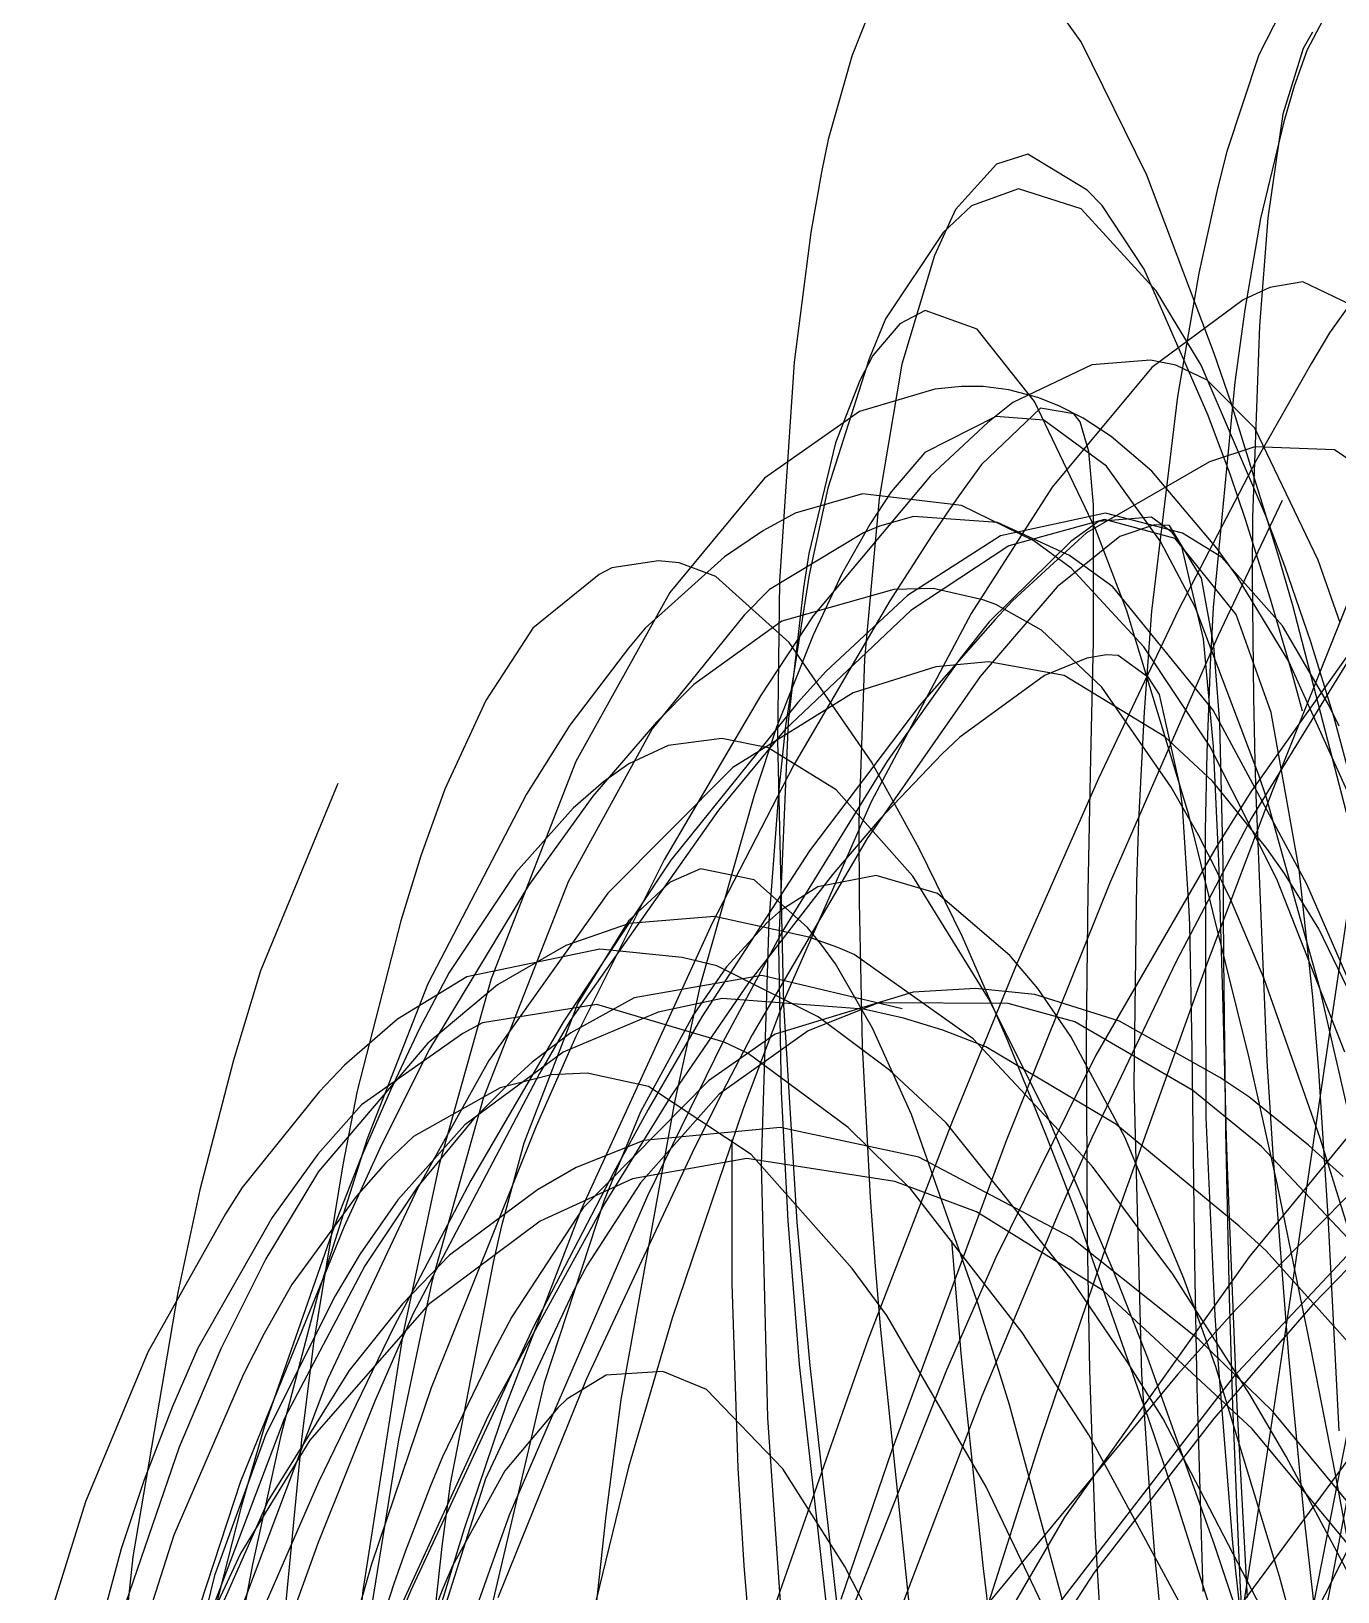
# Model space of a CAD drawing. Header units: metres. Extents: x -233 to 379, y -58 to 1087.
# Drawn here: x -227.47 to -196.8, y 343.96 to 380.61 of the extents above; entities that cross this region are included whole.
import ezdxf

# ---------------------------------------------------------------- set-up
doc = ezdxf.new("R2010")
doc.units = ezdxf.units.M

msp = doc.modelspace()

# ---------------------------------------------------------------- linework, layer by layer
for p, q in [((-202.823, 380.365, -1337.157), (-203.855, 381.815, -1332.854)), ((-197.701, 381.911, -1325.677), (-198.65, 380.057, -1321.576)), ((-196.826, 381.482, -1323.823), (-197.516, 380.171, -1320.181)), ((-207.781, 381.093, -1316.187), (-208.202, 380.028, -1314.271)), ((-197.392, 380.59, -1325.648), (-197.608, 380.205, -1323.486)), ((-201.278, 377.23, -1343.605), (-202.823, 380.365, -1337.157)), ((-197.608, 380.205, -1323.486), (-198.087, 378.66, -1318.439)), ((-197.516, 380.171, -1320.181), (-197.817, 379.317, -1318.578)), ((-208.202, 380.028, -1314.271), (-208.763, 378.068, -1311.599)), ((-198.65, 380.057, -1321.576), (-199.4, 377.789, -1318.343)), ((-197.817, 379.317, -1318.578), (-198.063, 378.482, -1317.256)), ((-198.087, 378.66, -1318.439), (-198.439, 376.229, -1314.146)), ((-198.063, 378.482, -1317.256), (-198.608, 376.214, -1314.26)), ((-208.763, 378.068, -1311.599), (-208.919, 377.302, -1310.8)), ((-204.075, 377.724, -1317.183), (-204.808, 377.487, -1313.622)), ((-202.678, 376.874, -1323.992), (-204.075, 377.724, -1317.183)), ((-199.4, 377.789, -1318.343), (-199.618, 376.92, -1317.392)), ((-208.919, 377.302, -1310.8), (-209.165, 375.881, -1309.473)), ((-204.808, 377.487, -1313.622), (-205.773, 376.426, -1308.874)), ((-199.694, 373.038, -1350.223), (-201.278, 377.23, -1343.605)), ((-204.288, 376.91, -1307.995), (-205.392, 376.508, -1304.07)), ((-202.816, 376.438, -1313.543), (-204.288, 376.91, -1307.995)), ((-202.329, 376.52, -1325.701), (-202.678, 376.874, -1323.992)), ((-199.618, 376.92, -1317.392), (-200.055, 374.93, -1315.457)), ((-205.773, 376.426, -1308.874), (-206.262, 375.346, -1306.385)), ((-205.392, 376.508, -1304.07), (-206.063, 375.886, -1301.768)), ((-201.061, 374.513, -1320.69), (-202.816, 376.438, -1313.543)), ((-201.34, 375.02, -1330.595), (-202.329, 376.52, -1325.701)), ((-198.608, 376.214, -1314.26), (-198.98, 374.071, -1312.099)), ((-198.439, 376.229, -1314.146), (-198.634, 373.692, -1311.143)), ((-195.124, 376.153, -1324.924), (-196.991, 373.524, -1319.264)), ((-209.165, 375.881, -1309.473), (-209.555, 372.841, -1307.12)), ((-206.063, 375.886, -1301.768), (-207.416, 373.858, -1297.222)), ((-206.262, 375.346, -1306.385), (-207.027, 372.79, -1302.279)), ((-199.837, 371.584, -1338.193), (-201.34, 375.02, -1330.595)), ((-200.055, 374.93, -1315.457), (-200.556, 372.034, -1313.138)), ((-197.618, 374.722, -1314.93), (-198.387, 374.588, -1311.842)), ((-196.505, 374.194, -1320.894), (-197.618, 374.722, -1314.93)), ((-199.018, 374.3, -1309.663), (-201.16, 372.712, -1303.416)), ((-200.006, 372.764, -1325.247), (-201.061, 374.513, -1320.69)), ((-198.387, 374.588, -1311.842), (-199.018, 374.3, -1309.663)), ((-206.481, 374.051, -1309.827), (-207.078, 373.737, -1306.966)), ((-205.264, 373.616, -1315.687), (-206.481, 374.051, -1309.827)), ((-198.98, 374.071, -1312.099), (-199.209, 372.364, -1310.667)), ((-207.416, 373.858, -1297.222), (-207.799, 372.918, -1295.955)), ((-207.078, 373.737, -1306.966), (-207.71, 372.996, -1303.899)), ((-203.912, 371.914, -1322.335), (-205.264, 373.616, -1315.687)), ((-198.634, 373.692, -1311.143), (-198.797, 369.201, -1307.214)), ((-196.991, 373.524, -1319.264), (-197.415, 372.812, -1318.215)), ((-209.555, 372.841, -1307.12), (-209.903, 367.691, -1304.159)), ((-207.799, 372.918, -1295.955), (-208.77, 369.879, -1292.703)), ((-207.71, 372.996, -1303.899), (-208.018, 372.406, -1302.364)), ((-207.027, 372.79, -1302.279), (-207.562, 369.632, -1298.97)), ((-202.573, 372.778, -1317.134), (-204.422, 371.893, -1311.282)), ((-201.194, 372.883, -1322.223), (-202.573, 372.778, -1317.134)), ((-200.598, 372.77, -1324.625), (-201.194, 372.883, -1322.223)), ((-199.859, 372.417, -1327.879), (-200.598, 372.77, -1324.625)), ((-198.481, 369.23, -1332.287), (-200.006, 372.764, -1325.247)), ((-199.297, 371.884, -1351.883), (-199.694, 373.038, -1350.223)), ((-197.415, 372.812, -1318.215), (-198.703, 370.544, -1315.248)), ((-208.018, 372.406, -1302.364), (-208.585, 370.941, -1299.455)), ((-201.16, 372.712, -1303.416), (-203.503, 369.904, -1298.416)), ((-198.742, 371.285, -1333.505), (-199.859, 372.417, -1327.879)), ((-206.258, 372.203, -1309.476), (-208.025, 371.676, -1304.979)), ((-205.626, 372.27, -1311.149), (-206.258, 372.203, -1309.476)), ((-205.121, 372.267, -1312.516), (-205.626, 372.27, -1311.149)), ((-204.518, 372.189, -1314.188), (-205.121, 372.267, -1312.516)), ((-203.839, 372.005, -1316.124), (-204.518, 372.189, -1314.188)), ((-200.556, 372.034, -1313.138), (-201.17, 366.991, -1309.964)), ((-199.209, 372.364, -1310.667), (-199.724, 367.078, -1306.993)), ((-208.025, 371.676, -1304.979), (-210.257, 370.113, -1299.734)), ((-203.773, 371.758, -1315.18), (-205.156, 370.432, -1306.342)), ((-204.422, 371.893, -1311.282), (-205.013, 371.421, -1309.66)), ((-202.478, 368.897, -1329.606), (-203.912, 371.914, -1322.335)), ((-203.342, 371.813, -1317.572), (-203.839, 372.005, -1316.124)), ((-202.991, 371.626, -1324.222), (-203.773, 371.758, -1315.18)), ((-202.772, 371.522, -1319.275), (-203.342, 371.813, -1317.572)), ((-198.203, 368.336, -1356.465), (-199.297, 371.884, -1351.883)), ((-204.821, 371.558, -1311.597), (-206.49, 370.716, -1306.386)), ((-205.013, 371.421, -1309.66), (-206.353, 370.17, -1306.212)), ((-203.697, 371.473, -1315.433), (-204.821, 371.558, -1311.597)), ((-202.227, 370.396, -1320.962), (-203.697, 371.473, -1315.433)), ((-202.841, 371.433, -1326.644), (-202.991, 371.626, -1324.222)), ((-202.641, 370.742, -1331.519), (-202.841, 371.433, -1326.644)), ((-202.115, 371.095, -1321.289), (-202.772, 371.522, -1319.275)), ((-199.318, 370.185, -1340.848), (-199.837, 371.584, -1338.193)), ((-208.585, 370.941, -1299.455), (-209.213, 368.347, -1295.93)), ((-201.16, 370.279, -1324.328), (-202.115, 371.095, -1321.289)), ((-197.256, 368.185, -1342.677), (-198.742, 371.285, -1333.505)), ((-206.49, 370.716, -1306.386), (-207.277, 369.795, -1304.168)), ((-202.527, 369.487, -1337.259), (-202.641, 370.742, -1331.519)), ((-198.742, 370.85, -1320.934), (-199.809, 370.499, -1318.257)), ((-196.875, 370.781, -1326.664), (-198.742, 370.85, -1320.934)), ((-194.844, 369.393, -1334.844), (-196.875, 370.781, -1326.664)), ((-205.156, 370.432, -1306.342), (-205.694, 369.699, -1304.067)), ((-199.809, 370.499, -1318.257), (-202.698, 368.826, -1312.092)), ((-200.957, 368.625, -1326.198), (-202.227, 370.396, -1320.962)), ((-199.637, 368.469, -1329.463), (-201.16, 370.279, -1324.328)), ((-198.703, 370.544, -1315.248), (-200.533, 367.022, -1311.594)), ((-210.257, 370.113, -1299.734), (-212.478, 367.43, -1294.984)), ((-208.77, 369.879, -1292.703), (-209.203, 367.846, -1291.175)), ((-206.353, 370.17, -1306.212), (-209.113, 366.876, -1299.971)), ((-203.503, 369.904, -1298.416), (-205.401, 366.933, -1295.282)), ((-198.96, 369.142, -1342.695), (-199.318, 370.185, -1340.848)), ((-207.953, 369.746, -1307.251), (-209.537, 369.288, -1303.527)), ((-205.628, 369.475, -1313.282), (-207.953, 369.746, -1307.251)), ((-207.562, 369.632, -1298.97), (-207.905, 365.862, -1296.158)), ((-207.277, 369.795, -1304.168), (-207.774, 369.044, -1302.833)), ((-205.694, 369.699, -1304.067), (-205.991, 369.27, -1302.949)), ((-203.932, 368.638, -1318.086), (-205.628, 369.475, -1313.282)), ((-202.533, 366.279, -1346.83), (-202.527, 369.487, -1337.259)), ((-198.103, 369.591, -1312.272), (-199.601, 366.418, -1309.068)), ((-209.537, 369.288, -1303.527), (-210.281, 368.886, -1301.88)), ((-206.757, 369.212, -1308.271), (-207.554, 368.988, -1306.38)), ((-204.787, 369.069, -1313.314), (-206.757, 369.212, -1308.271)), ((-205.991, 369.27, -1302.949), (-206.342, 368.745, -1301.708)), ((-202.25, 369.291, -1320.705), (-204.712, 368.762, -1314.099)), ((-202.273, 369.14, -1317.213), (-204.521, 368.52, -1309.962)), ((-201.169, 369.196, -1323.295), (-202.41, 369.093, -1315.234)), ((-200.61, 368.698, -1324.482), (-202.273, 369.14, -1317.213)), ((-200.438, 368.818, -1326.797), (-202.25, 369.291, -1320.705)), ((-200.684, 368.839, -1327.608), (-201.169, 369.196, -1323.295)), ((-198.372, 367.271, -1345.748), (-198.96, 369.142, -1342.695)), ((-198.797, 369.201, -1307.214), (-198.802, 367.804, -1306.295)), ((-198.037, 368.048, -1334.407), (-198.481, 369.23, -1332.287)), ((-210.281, 368.886, -1301.88), (-211.191, 368.263, -1299.934)), ((-207.933, 368.827, -1305.507), (-210.134, 367.496, -1300.609)), ((-207.774, 369.044, -1302.833), (-208.436, 367.866, -1301.117)), ((-207.554, 368.988, -1306.38), (-207.933, 368.827, -1305.507)), ((-206.342, 368.745, -1301.708), (-207.31, 367.233, -1298.608)), ((-204.712, 368.762, -1314.099), (-206.897, 367.359, -1309.584)), ((-203.092, 368.297, -1318.015), (-204.787, 369.069, -1313.314)), ((-202.698, 368.826, -1312.092), (-204.429, 367.235, -1309.262)), ((-201.912, 368.74, -1315.7), (-203.385, 367.562, -1309.202)), ((-202.41, 369.093, -1315.234), (-203.061, 368.627, -1312.296)), ((-201.748, 366.994, -1333.376), (-202.478, 368.897, -1329.606)), ((-201.097, 369.021, -1320.611), (-201.912, 368.74, -1315.7)), ((-200.744, 369.002, -1323.223), (-201.097, 369.021, -1320.611)), ((-199.995, 367.763, -1332.366), (-200.744, 369.002, -1323.223)), ((-200.467, 368.539, -1329.926), (-200.684, 368.839, -1327.608)), ((-199.525, 368.26, -1330.311), (-200.438, 368.818, -1326.797)), ((-204.521, 368.52, -1309.962), (-206.819, 367.005, -1304.376)), ((-203.061, 368.627, -1312.296), (-204.982, 366.74, -1305.291)), ((-203.057, 368.002, -1320.695), (-203.932, 368.638, -1318.086)), ((-200.132, 367.067, -1329.818), (-200.957, 368.625, -1326.198)), ((-199.184, 366.913, -1333.475), (-200.61, 368.698, -1324.482)), ((-199.945, 366.343, -1339.032), (-200.467, 368.539, -1329.926)), ((-199.155, 367.805, -1331.138), (-199.637, 368.469, -1329.463)), ((-213.837, 368.005, -1330.6), (-214.135, 367.847, -1329.487)), ((-212.742, 368.175, -1334.779), (-213.837, 368.005, -1330.6)), ((-211.191, 368.263, -1299.934), (-213.057, 366.587, -1296.13)), ((-212.256, 368.127, -1336.662), (-212.742, 368.175, -1334.779)), ((-211.399, 367.8, -1340.019), (-212.256, 368.127, -1336.662)), ((-209.213, 368.347, -1295.93), (-209.335, 367.541, -1295.132)), ((-202.073, 367.558, -1321.002), (-203.092, 368.297, -1318.015)), ((-201.347, 366.148, -1326.184), (-203.057, 368.002, -1320.695)), ((-198.092, 366.644, -1336.803), (-199.525, 368.26, -1330.311)), ((-197.85, 367.124, -1357.943), (-198.203, 368.336, -1356.465)), ((-197.432, 366.267, -1337.372), (-198.037, 368.048, -1334.407)), ((-196.742, 366.716, -1346.218), (-197.256, 368.185, -1342.677)), ((-214.135, 367.847, -1329.487), (-215.689, 366.592, -1323.761)), ((-209.674, 366.255, -1346.899), (-211.399, 367.8, -1340.019)), ((-209.903, 367.691, -1304.159), (-209.952, 363.971, -1302.603)), ((-209.203, 367.846, -1291.175), (-209.76, 364.293, -1289.039)), ((-208.436, 367.866, -1301.117), (-209.113, 366.429, -1299.441)), ((-199.702, 366.178, -1338.831), (-199.995, 367.763, -1332.366)), ((-197.944, 365.806, -1335.524), (-199.155, 367.805, -1331.138)), ((-198.802, 367.804, -1306.295), (-198.778, 364.958, -1304.608)), ((-212.478, 367.43, -1294.984), (-214.683, 363.459, -1290.679)), ((-210.134, 367.496, -1300.609), (-210.733, 366.897, -1299.374)), ((-207.219, 367.501, -1328.269), (-209.845, 366.757, -1322.193)), ((-209.335, 367.541, -1295.132), (-209.695, 364.387, -1292.422)), ((-206.897, 367.359, -1309.584), (-208.816, 365.572, -1306.401)), ((-206.297, 367.518, -1330.662), (-207.219, 367.501, -1328.269)), ((-205.131, 367.257, -1333.991), (-206.297, 367.518, -1330.662)), ((-203.385, 367.562, -1309.202), (-205.194, 365.456, -1303.56)), ((-199.72, 364.666, -1328.602), (-202.073, 367.558, -1321.002)), ((-197.9, 365.644, -1348.221), (-198.372, 367.271, -1345.748)), ((-196.526, 367.282, -1311.091), (-198.339, 362.76, -1306.606)), ((-210.733, 366.897, -1299.374), (-212.891, 364.222, -1295.091)), ((-206.819, 367.005, -1304.376), (-209.78, 364.199, -1298.705)), ((-207.31, 367.233, -1298.608), (-209.562, 363.382, -1292.796)), ((-205.401, 366.933, -1295.282), (-207.747, 362.512, -1292.112)), ((-204.821, 367.149, -1334.916), (-205.131, 367.257, -1333.991)), ((-204.429, 367.235, -1309.262), (-204.842, 366.793, -1308.67)), ((-203.751, 366.542, -1338.366), (-204.821, 367.149, -1334.916)), ((-200.533, 367.022, -1311.594), (-202.414, 363.063, -1308.392)), ((-200.294, 362.205, -1341.103), (-201.748, 366.994, -1333.376)), ((-201.17, 366.991, -1309.964), (-201.342, 364.629, -1308.81)), ((-198.646, 363.136, -1336.933), (-200.132, 367.067, -1329.818)), ((-199.724, 367.078, -1306.993), (-199.792, 365.736, -1306.28)), ((-198.359, 364.608, -1340.9), (-199.184, 366.913, -1333.475)), ((-196.424, 361.625, -1363.928), (-197.85, 367.124, -1357.943)), ((-215.689, 366.592, -1323.761), (-216.799, 364.894, -1319.814)), ((-213.057, 366.587, -1296.13), (-213.447, 366.124, -1295.383)), ((-209.845, 366.757, -1322.193), (-211.913, 365.265, -1318.32)), ((-209.113, 366.876, -1299.971), (-210.351, 364.998, -1297.601)), ((-204.842, 366.793, -1308.67), (-206.614, 364.771, -1306.294)), ((-204.982, 366.74, -1305.291), (-205.657, 365.875, -1303.452)), ((-202.332, 365.208, -1343.493), (-203.751, 366.542, -1338.366)), ((-197.016, 364.797, -1342.458), (-198.092, 366.644, -1336.803)), ((-209.113, 366.429, -1299.441), (-209.969, 364.264, -1297.416)), ((-207.743, 363.447, -1354.605), (-209.674, 366.255, -1346.899)), ((-202.592, 363.541, -1353.151), (-202.533, 366.279, -1346.83)), ((-199.601, 366.418, -1309.068), (-202.141, 360.622, -1304.447)), ((-199.713, 363.813, -1346.221), (-199.945, 366.343, -1339.032)), ((-199.566, 364.37, -1344.33), (-199.702, 366.178, -1338.831)), ((-196.229, 366.35, -1312.145), (-198.826, 362.117, -1308.174)), ((-196.89, 364.514, -1340.099), (-197.432, 366.267, -1337.372)), ((-213.447, 366.124, -1295.383), (-214.824, 364.313, -1292.812)), ((-207.905, 365.862, -1296.158), (-208.039, 362.047, -1294.037)), ((-205.657, 365.875, -1303.452), (-207.371, 363.468, -1299.35)), ((-204.998, 365.802, -1327.957), (-206.229, 365.681, -1324.923)), ((-203.217, 365.482, -1332.855), (-204.998, 365.802, -1327.957)), ((-202.689, 365.889, -1322.506), (-203.678, 365.482, -1317.652)), ((-202.226, 365.961, -1325.197), (-202.689, 365.889, -1322.506)), ((-201.948, 365.949, -1327.01), (-202.226, 365.961, -1325.197)), ((-201.241, 365.431, -1333.143), (-201.948, 365.949, -1327.01)), ((-199.801, 363.819, -1331.565), (-201.347, 366.148, -1326.184)), ((-196.586, 365.923, -1294.998), (-198.839, 362.747, -1290.707)), ((-195.752, 360.936, -1344.084), (-197.944, 365.806, -1335.524)), ((-208.816, 365.572, -1306.401), (-209.47, 364.843, -1305.479)), ((-206.229, 365.681, -1324.923), (-208.169, 365.073, -1320.565)), ((-205.194, 365.456, -1303.56), (-207.846, 361.65, -1297.521)), ((-203.678, 365.482, -1317.652), (-205.671, 364.034, -1310.181)), ((-200.855, 364.041, -1340.372), (-203.217, 365.482, -1332.855)), ((-200.98, 365.031, -1336.027), (-201.241, 365.431, -1333.143)), ((-199.792, 365.736, -1306.28), (-199.869, 363.659, -1305.259)), ((-197.623, 364.64, -1349.684), (-197.9, 365.644, -1348.221)), ((-211.913, 365.265, -1318.32), (-212.791, 364.384, -1316.898)), ((-208.169, 365.073, -1320.565), (-210.997, 363.315, -1315.045)), ((-200.707, 362.858, -1350.151), (-202.332, 365.208, -1343.493)), ((-216.799, 364.894, -1319.814), (-217.76, 362.809, -1316.478)), ((-210.351, 364.998, -1297.601), (-212.608, 361.146, -1293.659)), ((-209.47, 364.843, -1305.479), (-212.452, 361.142, -1301.749)), ((-206.614, 364.771, -1306.294), (-209.195, 361.359, -1303.384)), ((-200.511, 362.937, -1344.665), (-200.98, 365.031, -1336.027)), ((-198.778, 364.958, -1304.608), (-198.744, 363.459, -1303.831)), ((-196.761, 364.29, -1343.877), (-197.016, 364.797, -1342.458)), ((-212.791, 364.384, -1316.898), (-214.287, 362.645, -1314.666)), ((-209.695, 364.387, -1292.422), (-209.927, 359.115, -1289.115)), ((-201.342, 364.629, -1308.81), (-201.472, 362.065, -1307.693)), ((-197.526, 360.575, -1336.503), (-199.72, 364.666, -1328.602)), ((-199.49, 361.102, -1351.892), (-199.566, 364.37, -1344.33)), ((-197.706, 360.92, -1349.555), (-198.359, 364.608, -1340.9)), ((-195.855, 360.652, -1345.533), (-196.89, 364.514, -1340.099)), ((-214.824, 364.313, -1292.812), (-215.841, 362.692, -1291.006)), ((-212.891, 364.222, -1295.091), (-214.865, 360.634, -1291.474)), ((-211.257, 363.996, -1337.124), (-212.513, 363.831, -1333.31)), ((-209.78, 364.199, -1298.705), (-211.337, 362.313, -1296.293)), ((-210.166, 363.782, -1340.603), (-211.257, 363.996, -1337.124)), ((-209.969, 364.264, -1297.416), (-210.491, 362.693, -1296.239)), ((-209.952, 363.971, -1302.603), (-209.811, 357.741, -1300.523)), ((-209.76, 364.293, -1289.039), (-209.914, 362.799, -1288.336)), ((-205.671, 364.034, -1310.181), (-206.087, 363.629, -1308.987)), ((-199.734, 362.999, -1344.277), (-200.855, 364.041, -1340.372)), ((-212.513, 363.831, -1333.31), (-213.436, 363.401, -1330.66)), ((-208.575, 362.79, -1345.96), (-210.166, 363.782, -1340.603)), ((-206.087, 363.629, -1308.987), (-207.557, 362.096, -1305.118)), ((-199.869, 363.659, -1305.259), (-199.906, 361.848, -1304.448)), ((-198.226, 360.696, -1337.508), (-199.801, 363.819, -1331.565)), ((-199.591, 361.114, -1352.292), (-199.713, 363.813, -1346.221)), ((-214.683, 363.459, -1290.679), (-216.671, 358.353, -1287.101)), ((-213.436, 363.401, -1330.66), (-214.033, 362.981, -1329.013)), ((-210.997, 363.315, -1315.045), (-213.93, 360.363, -1310.277)), ((-209.562, 363.382, -1292.796), (-211.484, 359.665, -1289.152)), ((-207.371, 363.468, -1299.35), (-209.837, 359.461, -1294.657)), ((-206.619, 361.415, -1359.047), (-207.743, 363.447, -1354.605)), ((-202.656, 360.394, -1359.188), (-202.592, 363.541, -1353.151)), ((-198.744, 363.459, -1303.831), (-198.72, 362.676, -1303.451)), ((-220.267, 362.942, -1313.712), (-222.084, 358.539, -1310.213)), ((-214.033, 362.981, -1329.013), (-214.742, 362.36, -1327.12)), ((-202.414, 363.063, -1308.392), (-204.32, 358.73, -1305.571)), ((-200.439, 362.407, -1346.473), (-200.511, 362.937, -1344.665)), ((-198.459, 361.414, -1349.072), (-199.734, 362.999, -1344.277)), ((-198.458, 362.581, -1337.864), (-198.646, 363.136, -1336.933)), ((-217.76, 362.809, -1316.478), (-218.321, 361.246, -1314.554)), ((-215.841, 362.692, -1291.006), (-218.154, 358.24, -1287.095)), ((-214.287, 362.645, -1314.666), (-215.794, 360.55, -1312.663)), ((-210.491, 362.693, -1296.239), (-211.762, 358.207, -1293.492)), ((-209.914, 362.799, -1288.336), (-210.149, 359.705, -1287.058)), ((-207.747, 362.512, -1292.112), (-209.765, 357.915, -1289.904)), ((-206.775, 360.764, -1352.303), (-208.575, 362.79, -1345.96)), ((-200.074, 361.743, -1352.919), (-200.707, 362.858, -1350.151)), ((-198.339, 362.76, -1306.606), (-199.9, 358.62, -1303.485)), ((-198.839, 362.747, -1290.707), (-199.629, 361.485, -1289.462)), ((-198.72, 362.676, -1303.451), (-198.462, 356.42, -1300.694)), ((-197.214, 358.136, -1344.385), (-198.458, 362.581, -1337.864)), ((-214.742, 362.36, -1327.12), (-216.092, 360.852, -1323.662)), ((-211.337, 362.313, -1296.293), (-214.814, 357.378, -1291.611)), ((-200.291, 360.094, -1352.722), (-200.439, 362.407, -1346.473)), ((-198.879, 356.5, -1348.813), (-200.294, 362.205, -1341.103)), ((-207.557, 362.096, -1305.118), (-208.648, 360.814, -1302.668)), ((-208.039, 362.047, -1294.037), (-208.035, 360.159, -1293.193)), ((-201.472, 362.065, -1307.693), (-201.517, 360.625, -1307.124)), ((-198.826, 362.117, -1308.174), (-200.592, 358.764, -1306.028)), ((-199.906, 361.848, -1304.448), (-199.891, 355.096, -1301.788)), ((-207.846, 361.65, -1297.521), (-210.546, 357.037, -1293.054)), ((-205.608, 359.337, -1362.975), (-206.619, 361.415, -1359.047)), ((-199.629, 361.485, -1289.462), (-202.475, 356.565, -1285.448)), ((-199.603, 360.822, -1355.054), (-200.074, 361.743, -1352.919)), ((-198.044, 360.827, -1350.691), (-198.459, 361.414, -1349.072)), ((-218.321, 361.246, -1314.554), (-218.792, 359.713, -1312.939)), ((-212.452, 361.142, -1301.749), (-214.978, 357.334, -1299.379)), ((-212.608, 361.146, -1293.659), (-214.682, 357.001, -1290.466)), ((-209.195, 361.359, -1303.384), (-211.727, 357.459, -1301.098)), ((-199.49, 357.698, -1358.606), (-199.591, 361.114, -1352.292)), ((-199.468, 358.835, -1356.325), (-199.49, 361.102, -1351.892)), ((-216.092, 360.852, -1323.662), (-217.654, 358.499, -1319.918)), ((-211.753, 360.939, -1316.975), (-212.467, 360.622, -1314.029)), ((-210.5, 360.683, -1322.42), (-211.753, 360.939, -1316.975)), ((-208.648, 360.814, -1302.668), (-210.629, 358.258, -1298.759)), ((-209.245, 359.557, -1328.151), (-210.5, 360.683, -1322.42)), ((-207.636, 360.783, -1312.327), (-209.004, 360.514, -1308.378)), ((-206.194, 360.36, -1316.878), (-207.636, 360.783, -1312.327)), ((-204.995, 357.889, -1358.718), (-206.775, 360.764, -1352.303)), ((-199.316, 360.222, -1356.384), (-199.603, 360.822, -1355.054)), ((-196.627, 356.63, -1344.059), (-198.226, 360.696, -1337.508)), ((-197.242, 359.527, -1353.947), (-198.044, 360.827, -1350.691)), ((-197.385, 357.932, -1355.317), (-197.706, 360.92, -1349.555)), ((-197.019, 356.825, -1373.34), (-196.439, 360.73, -1369.294)), ((-215.794, 360.55, -1312.663), (-218.116, 356.702, -1309.947)), ((-214.865, 360.634, -1291.474), (-216.862, 355.543, -1288.039)), ((-213.93, 360.363, -1310.277), (-216.727, 356.433, -1306.48)), ((-212.467, 360.622, -1314.029), (-213.445, 359.715, -1310.144)), ((-209.004, 360.514, -1308.378), (-209.865, 359.968, -1306.088)), ((-204.49, 358.895, -1322.795), (-206.194, 360.36, -1316.878)), ((-202.141, 360.622, -1304.447), (-204.58, 354.551, -1300.811)), ((-202.695, 357.051, -1364.683), (-202.656, 360.394, -1359.188)), ((-201.517, 360.625, -1307.124), (-201.58, 355.871, -1305.404)), ((-196.527, 358.293, -1340.338), (-197.526, 360.575, -1336.503)), ((-209.865, 359.968, -1306.088), (-210.196, 359.67, -1305.253)), ((-208.035, 360.159, -1293.193), (-207.958, 356.784, -1291.864)), ((-200.271, 359.629, -1353.862), (-200.291, 360.094, -1352.722)), ((-198.524, 358.356, -1360.195), (-199.316, 360.222, -1356.384)), ((-218.792, 359.713, -1312.939), (-219.813, 355.726, -1309.406)), ((-213.433, 359.656, -1323.131), (-214.918, 359.139, -1320.252)), ((-213.445, 359.715, -1310.144), (-214.638, 357.779, -1305.659)), ((-211.484, 359.665, -1289.152), (-214.559, 352.934, -1284.636)), ((-211.43, 359.816, -1327.213), (-213.433, 359.656, -1323.131)), ((-209.212, 359.334, -1331.959), (-211.43, 359.816, -1327.213)), ((-210.196, 359.67, -1305.253), (-211.147, 358.637, -1302.933)), ((-210.149, 359.705, -1287.058), (-210.329, 354.002, -1285.197)), ((-200.213, 356.7, -1359.886), (-200.271, 359.629, -1353.862)), ((-209.837, 359.461, -1294.657), (-211.231, 356.863, -1292.545)), ((-208.905, 359.148, -1329.733), (-209.245, 359.557, -1328.151)), ((-208.535, 359.089, -1333.441), (-209.212, 359.334, -1331.959)), ((-204.541, 356.898, -1367.024), (-205.608, 359.337, -1362.975)), ((-195.62, 356.162, -1360.988), (-197.242, 359.527, -1353.947)), ((-214.121, 359.05, -1329.092), (-217.241, 358.404, -1322.525)), ((-214.918, 359.139, -1320.252), (-216.522, 358.214, -1317.274)), ((-212.19, 358.858, -1333.311), (-214.121, 359.05, -1329.092)), ((-211.375, 358.659, -1335.121), (-212.19, 358.858, -1333.311)), ((-209.927, 359.115, -1289.115), (-209.864, 355.702, -1287.563)), ((-208.584, 358.706, -1331.242), (-208.905, 359.148, -1329.733)), ((-208.148, 358.926, -1334.295), (-208.535, 359.089, -1333.441)), ((-205.356, 356.943, -1340.671), (-208.148, 358.926, -1334.295)), ((-203.84, 358.128, -1325.166), (-204.49, 358.895, -1322.795)), ((-199.423, 354.766, -1362.979), (-199.468, 358.835, -1356.325)), ((-222.084, 358.539, -1310.213), (-222.722, 356.44, -1309.059)), ((-217.654, 358.499, -1319.918), (-218.35, 357.185, -1318.347)), ((-211.147, 358.637, -1302.933), (-211.93, 357.502, -1301.15)), ((-208.997, 357.458, -1340.537), (-211.375, 358.659, -1335.121)), ((-207.72, 357.192, -1335.377), (-208.584, 358.706, -1331.242)), ((-204.32, 358.73, -1305.571), (-205.843, 355.016, -1303.562)), ((-200.592, 358.764, -1306.028), (-202.571, 354.623, -1303.974)), ((-199.9, 358.62, -1303.485), (-202.07, 352.568, -1299.833)), ((-218.154, 358.24, -1287.095), (-219.58, 354.593, -1284.853)), ((-217.241, 358.404, -1322.525), (-218.866, 357.41, -1319.277)), ((-216.522, 358.214, -1317.274), (-218.156, 356.846, -1314.387)), ((-216.671, 358.353, -1287.101), (-217.891, 353.997, -1285.009)), ((-210.318, 358.43, -1324.083), (-213.31, 357.904, -1318.494)), ((-210.629, 358.258, -1298.759), (-212.452, 355.599, -1295.726)), ((-211.762, 358.207, -1293.492), (-212.369, 355.46, -1292.256)), ((-207.023, 357.649, -1330.681), (-210.318, 358.43, -1324.083)), ((-205.297, 358.13, -1330.093), (-206.762, 358.039, -1327.205)), ((-203.909, 357.984, -1332.899), (-205.297, 358.13, -1330.093)), ((-203.062, 357.002, -1328.119), (-203.84, 358.128, -1325.166)), ((-197.209, 354.61, -1366.836), (-198.524, 358.356, -1360.195)), ((-196.046, 353.028, -1350.909), (-197.214, 358.136, -1344.385)), ((-214.192, 357.751, -1328.52), (-216.876, 357.318, -1322.153)), ((-214.638, 357.779, -1305.659), (-215.907, 354.492, -1301.175)), ((-213.31, 357.904, -1318.494), (-214.8, 357.087, -1315.902)), ((-211.199, 356.865, -1335.875), (-214.192, 357.751, -1328.52)), ((-211.25, 357.896, -1328.096), (-212.75, 357.57, -1325.34)), ((-207.928, 357.64, -1334.357), (-211.25, 357.896, -1328.096)), ((-209.765, 357.915, -1289.904), (-210.743, 355.328, -1288.988)), ((-206.762, 358.039, -1327.205), (-210.002, 357.055, -1321.058)), ((-209.811, 357.741, -1300.523), (-209.491, 352.642, -1299.215)), ((-207.58, 357.793, -1326.658), (-209.229, 357.131, -1323.347)), ((-204.534, 357.772, -1333.073), (-207.58, 357.793, -1326.658)), ((-203.625, 355.162, -1363.652), (-204.995, 357.889, -1358.718)), ((-202.971, 357.346, -1336.453), (-204.534, 357.772, -1333.073)), ((-201.92, 357.36, -1337.03), (-203.909, 357.984, -1332.899)), ((-197.241, 356.195, -1358.343), (-197.385, 357.932, -1355.317)), ((-218.866, 357.41, -1319.277), (-220.116, 356.33, -1316.855)), ((-214.814, 357.378, -1291.611), (-215.537, 356.128, -1290.798)), ((-212.75, 357.57, -1325.34), (-214.977, 356.634, -1321.313)), ((-211.93, 357.502, -1301.15), (-213.161, 355.233, -1298.538)), ((-211.727, 357.459, -1301.098), (-212.986, 355.286, -1300.156)), ((-207.32, 356.21, -1344.43), (-208.997, 357.458, -1340.537)), ((-206.994, 357.433, -1336.14), (-207.928, 357.64, -1334.357)), ((-206.064, 357.15, -1337.927), (-206.994, 357.433, -1336.14)), ((-199.44, 355.85, -1361.663), (-199.49, 357.698, -1358.606)), ((-217.339, 357.074, -1321.089), (-219.715, 355.396, -1315.723)), ((-218.35, 357.185, -1318.347), (-219.037, 355.743, -1316.832)), ((-216.876, 357.318, -1322.153), (-217.339, 357.074, -1321.089)), ((-214.978, 357.334, -1299.379), (-217.144, 353.614, -1297.79)), ((-214.8, 357.087, -1315.902), (-215.704, 356.397, -1314.396)), ((-214.682, 357.001, -1290.466), (-215.615, 354.891, -1289.156)), ((-210.002, 357.055, -1321.058), (-211.572, 355.958, -1318.28)), ((-209.229, 357.131, -1323.347), (-211.316, 355.649, -1319.324)), ((-210.546, 357.037, -1293.054), (-211.148, 355.877, -1292.252)), ((-206.8, 355.166, -1339.848), (-207.72, 357.192, -1335.377)), ((-205.054, 356.757, -1339.88), (-206.064, 357.15, -1337.927)), ((-201.797, 354.635, -1333.201), (-203.062, 357.002, -1328.119)), ((-200.2, 355.729, -1342.573), (-202.971, 357.346, -1336.453)), ((-202.672, 352.279, -1371.332), (-202.695, 357.051, -1364.683)), ((-199.564, 356.038, -1342.051), (-201.92, 357.36, -1337.03)), ((-218.156, 356.846, -1314.387), (-220.722, 353.83, -1310.127)), ((-218.116, 356.702, -1309.947), (-219.242, 354.459, -1308.811)), ((-214.977, 356.634, -1321.313), (-217.291, 354.926, -1317.215)), ((-211.231, 356.863, -1292.545), (-213.004, 353.257, -1290.193)), ((-210.637, 356.601, -1337.272), (-211.199, 356.865, -1335.875)), ((-207.958, 356.784, -1291.864), (-207.776, 353.216, -1290.695)), ((-202.56, 353.951, -1347.251), (-205.356, 356.943, -1340.671)), ((-202.009, 354.941, -1345.856), (-205.054, 356.757, -1339.88)), ((-203.635, 354.658, -1370.367), (-204.541, 356.898, -1367.024)), ((-200.15, 351.703, -1367.886), (-200.213, 356.7, -1359.886)), ((-198.052, 349.851, -1379.786), (-197.019, 356.825, -1373.34)), ((-222.722, 356.44, -1309.059), (-223.511, 353.399, -1307.641)), ((-220.116, 356.33, -1316.855), (-220.711, 355.699, -1315.728)), ((-216.727, 356.433, -1306.48), (-218.401, 353.431, -1304.524)), ((-215.704, 356.397, -1314.396), (-216.156, 355.99, -1313.662)), ((-208.293, 354.86, -1343.17), (-210.637, 356.601, -1337.272)), ((-202.475, 356.565, -1285.448), (-204.825, 351.808, -1282.775)), ((-198.219, 353.546, -1352.463), (-198.879, 356.5, -1348.813)), ((-198.462, 356.42, -1300.694), (-198.318, 354.234, -1299.922)), ((-215.537, 356.128, -1290.798), (-218.509, 350.475, -1287.68)), ((-216.156, 355.99, -1313.662), (-217.084, 355.057, -1312.188)), ((-215.265, 356.097, -1326.358), (-216.456, 355.798, -1323.229)), ((-214.416, 356.14, -1328.64), (-215.265, 356.097, -1326.358)), ((-211.572, 355.958, -1318.28), (-214.513, 352.977, -1313.375)), ((-212.976, 355.824, -1332.618), (-214.416, 356.14, -1328.64)), ((-205.987, 354.975, -1347.559), (-207.32, 356.21, -1344.43)), ((-198.887, 355.58, -1343.508), (-199.564, 356.038, -1342.051)), ((-197.025, 352.78, -1363.605), (-197.241, 356.195, -1358.343)), ((-220.711, 355.699, -1315.728), (-222.515, 353.456, -1312.372)), ((-219.813, 355.726, -1309.406), (-220.154, 353.983, -1308.184)), ((-219.037, 355.743, -1316.832), (-219.734, 354.129, -1315.33)), ((-216.456, 355.798, -1323.229), (-218.496, 354.652, -1318.062)), ((-216.862, 355.543, -1288.039), (-218.062, 351.238, -1286.047)), ((-212.452, 355.599, -1295.726), (-214.004, 353.082, -1293.474)), ((-211.316, 355.649, -1319.324), (-213.166, 353.566, -1315.959)), ((-210.565, 354.228, -1339.522), (-212.976, 355.824, -1332.618)), ((-211.148, 355.877, -1292.252), (-211.895, 354.383, -1291.308)), ((-209.864, 355.702, -1287.563), (-209.707, 352.674, -1286.408)), ((-201.58, 355.871, -1305.404), (-201.404, 349.072, -1303.367)), ((-198.584, 354.419, -1346.184), (-200.2, 355.729, -1342.573)), ((-199.406, 354.629, -1363.565), (-199.44, 355.85, -1361.663)), ((-197.484, 354.449, -1346.558), (-198.887, 355.58, -1343.508)), ((-219.715, 355.396, -1315.723), (-220.738, 354.237, -1313.496)), ((-213.161, 355.233, -1298.538), (-214.021, 353.153, -1296.882)), ((-212.986, 355.286, -1300.156), (-213.79, 353.816, -1299.608)), ((-212.369, 355.46, -1292.256), (-213.625, 348.472, -1289.772)), ((-210.743, 355.328, -1288.988), (-212.424, 350.381, -1287.558)), ((-205.227, 350.69, -1347.522), (-206.8, 355.166, -1339.848)), ((-217.291, 354.926, -1317.215), (-218.865, 353.165, -1314.47)), ((-217.084, 355.057, -1312.188), (-218.4, 353.466, -1310.179)), ((-215.615, 354.891, -1289.156), (-218.081, 348.751, -1285.901)), ((-209.885, 354.865, -1324.451), (-213.083, 354.559, -1318.982)), ((-206.633, 354.163, -1330.367), (-209.885, 354.865, -1324.451)), ((-206.819, 353.418, -1346.902), (-208.293, 354.86, -1343.17)), ((-205.843, 355.016, -1303.562), (-207.817, 349.888, -1301.189)), ((-203.054, 351.304, -1354.521), (-205.987, 354.975, -1347.559)), ((-202.065, 351.515, -1369.151), (-203.625, 355.162, -1363.652)), ((-199.111, 352.545, -1351.613), (-202.009, 354.941, -1345.856)), ((-199.891, 355.096, -1301.788), (-199.684, 350.446, -1300.347)), ((-219.58, 354.593, -1284.853), (-220.743, 350.939, -1283.089)), ((-219.242, 354.459, -1308.811), (-220.12, 352.535, -1307.986)), ((-218.496, 354.652, -1318.062), (-219.152, 354.021, -1316.478)), ((-215.907, 354.492, -1301.175), (-216.435, 352.522, -1299.394)), ((-213.083, 354.559, -1318.982), (-214.674, 353.923, -1316.439)), ((-211.022, 354.582, -1284.922), (-211.02, 351.199, -1284.114)), ((-204.58, 354.551, -1300.811), (-207.266, 347.285, -1297.417)), ((-203.222, 353.595, -1371.865), (-203.635, 354.658, -1370.367)), ((-202.571, 354.623, -1303.974), (-203.359, 352.835, -1303.263)), ((-200.411, 351.319, -1339.119), (-201.797, 354.635, -1333.201)), ((-199.34, 350.873, -1368.42), (-199.423, 354.766, -1362.979)), ((-199.379, 353.719, -1364.925), (-199.406, 354.629, -1363.565)), ((-196.505, 354.71, -1287.825), (-198.878, 351.824, -1285.235)), ((-196.673, 353.715, -1348.33), (-197.484, 354.449, -1346.558)), ((-196.399, 351.986, -1371.014), (-197.209, 354.61, -1366.836)), ((-220.738, 354.237, -1313.496), (-221.808, 352.749, -1311.207)), ((-219.734, 354.129, -1315.33), (-220.294, 352.708, -1314.144)), ((-211.895, 354.383, -1291.308), (-214.437, 348.94, -1288.395)), ((-210.666, 354.131, -1323.722), (-213.35, 353.657, -1319.061)), ((-207.193, 353.598, -1330.278), (-210.666, 354.131, -1323.722)), ((-208.198, 351.553, -1346.451), (-210.565, 354.228, -1339.522)), ((-203.068, 352.286, -1337.183), (-206.633, 354.163, -1330.367)), ((-196.174, 351.855, -1351.593), (-198.584, 354.419, -1346.184)), ((-198.318, 354.234, -1299.922), (-197.951, 349.494, -1298.408)), ((-220.722, 353.83, -1310.127), (-221.959, 351.776, -1308.227)), ((-220.154, 353.983, -1308.184), (-220.845, 349.8, -1305.594)), ((-219.152, 354.021, -1316.478), (-219.843, 353.241, -1314.842)), ((-217.891, 353.997, -1285.009), (-218.743, 350, -1283.547)), ((-213.79, 353.816, -1299.608), (-215.676, 350.179, -1298.43)), ((-214.674, 353.923, -1316.439), (-215.581, 353.401, -1315.047)), ((-210.329, 354.002, -1285.197), (-210.186, 348.042, -1283.805)), ((-200.668, 351.418, -1351.761), (-202.56, 353.951, -1347.251)), ((-199.161, 348.318, -1371.863), (-199.379, 353.719, -1364.925)), ((-223.511, 353.399, -1307.641), (-224.027, 350.991, -1306.701)), ((-222.515, 353.456, -1312.372), (-222.909, 352.837, -1311.661)), ((-218.401, 353.431, -1304.524), (-220.504, 348.956, -1302.296)), ((-218.4, 353.466, -1310.179), (-219.634, 351.611, -1308.395)), ((-217.144, 353.614, -1297.79), (-218.954, 350.18, -1296.72)), ((-215.581, 353.401, -1315.047), (-217.647, 351.867, -1311.998)), ((-213.35, 353.657, -1319.061), (-215.517, 352.662, -1315.6)), ((-213.166, 353.566, -1315.959), (-214.414, 351.627, -1313.819)), ((-205.277, 352.884, -1334.065), (-207.193, 353.598, -1330.278)), ((-204.204, 350.044, -1353.517), (-206.819, 353.418, -1346.902)), ((-202.902, 352.75, -1373.013), (-203.222, 353.595, -1371.865)), ((-194.875, 353.677, -1279.813), (-199.248, 349.002, -1278.495)), ((-196.141, 353.692, -1289.12), (-199.183, 350.593, -1286.596)), ((-197.425, 349.688, -1356.893), (-198.219, 353.546, -1352.463)), ((-194.486, 353.691, -1280.453), (-197.385, 350.704, -1279.5)), ((-219.843, 353.241, -1314.842), (-221.346, 351.175, -1311.374)), ((-218.865, 353.165, -1314.47), (-219.744, 351.893, -1312.942)), ((-214.004, 353.082, -1293.474), (-216.744, 348.091, -1289.98)), ((-213.004, 353.257, -1290.193), (-216.25, 345.759, -1286.583)), ((-214.513, 352.977, -1313.375), (-216.184, 350.412, -1310.849)), ((-214.021, 353.153, -1296.882), (-215.428, 348.867, -1294.417)), ((-207.776, 353.216, -1290.695), (-207.657, 351.609, -1290.244)), ((-222.909, 352.837, -1311.661), (-224.728, 349.588, -1308.415)), ((-221.808, 352.749, -1311.207), (-223.557, 349.679, -1307.542)), ((-220.294, 352.708, -1314.144), (-222.002, 347.821, -1310.575)), ((-215.517, 352.662, -1315.6), (-218.144, 350.707, -1311.768)), ((-214.559, 352.934, -1284.636), (-216.305, 348.392, -1282.73)), ((-209.707, 352.674, -1286.408), (-209.439, 349.3, -1285.294)), ((-209.491, 352.642, -1299.215), (-209.189, 349.27, -1298.485)), ((-202.297, 351.025, -1340.208), (-205.277, 352.884, -1334.065)), ((-203.359, 352.835, -1303.263), (-205.153, 348.554, -1301.774)), ((-201.248, 348.05, -1378.601), (-202.902, 352.75, -1373.013)), ((-196.766, 347.739, -1370.23), (-197.025, 352.78, -1363.605)), ((-220.12, 352.535, -1307.986), (-222.556, 346.545, -1305.878)), ((-216.435, 352.522, -1299.394), (-216.625, 351.69, -1298.759)), ((-202.07, 352.568, -1299.833), (-203.765, 347.555, -1297.457)), ((-200.056, 349.884, -1343.131), (-203.068, 352.286, -1337.183)), ((-202.614, 349.158, -1375.209), (-202.672, 352.279, -1371.332)), ((-198.48, 351.966, -1352.87), (-199.111, 352.545, -1351.613)), ((-219.744, 351.893, -1312.942), (-220.329, 350.91, -1311.922)), ((-217.647, 351.867, -1311.998), (-218.753, 350.723, -1310.469)), ((-205.865, 352.21, -1304.027), (-205.641, 349.555, -1303.171)), ((-195.26, 348.375, -1359.305), (-198.48, 351.966, -1352.87)), ((-221.959, 351.776, -1308.227), (-223.019, 349.663, -1306.667)), ((-219.634, 351.611, -1308.395), (-221.522, 348.033, -1305.843)), ((-216.625, 351.69, -1298.759), (-217.632, 346.495, -1295.389)), ((-214.414, 351.627, -1313.819), (-214.703, 351.09, -1313.343)), ((-207.384, 350.444, -1348.85), (-208.198, 351.553, -1346.451)), ((-207.657, 351.609, -1290.244), (-207.538, 350.188, -1289.873)), ((-204.825, 351.808, -1282.775), (-205.978, 349.165, -1281.643)), ((-198.878, 351.824, -1285.235), (-203.209, 345.709, -1281.346)), ((-201.251, 349.441, -1371.955), (-202.065, 351.515, -1369.151)), ((-200.099, 348.753, -1371.928), (-200.15, 351.703, -1367.886)), ((-221.346, 351.175, -1311.374), (-221.996, 350.027, -1309.93)), ((-218.062, 351.238, -1286.047), (-218.846, 347.528, -1284.731)), ((-211.02, 351.199, -1284.114), (-210.882, 346.859, -1283.261)), ((-201.713, 349.325, -1357.714), (-203.054, 351.304, -1354.521)), ((-198.863, 348.589, -1356.081), (-200.668, 351.418, -1351.761)), ((-199.657, 349.242, -1342.458), (-200.411, 351.319, -1339.119)), ((-224.027, 350.991, -1306.701), (-225.084, 344.779, -1304.659)), ((-220.329, 350.91, -1311.922), (-221.962, 347.661, -1309.049)), ((-220.743, 350.939, -1283.089), (-221.611, 347.631, -1281.793)), ((-214.703, 351.09, -1313.343), (-216.8, 346.611, -1309.999)), ((-198.807, 347.783, -1347.645), (-202.297, 351.025, -1340.208)), ((-199.261, 348.334, -1371.63), (-199.34, 350.873, -1368.42)), ((-218.144, 350.707, -1311.768), (-220.929, 347.521, -1308.207)), ((-218.753, 350.723, -1310.469), (-220.001, 349.153, -1308.824)), ((-218.509, 350.475, -1287.68), (-219.401, 348.433, -1286.858)), ((-216.184, 350.412, -1310.849), (-216.623, 349.588, -1310.226)), ((-205.05, 346.425, -1355.698), (-207.384, 350.444, -1348.85)), ((-204.506, 348.352, -1351.02), (-205.227, 350.69, -1347.522)), ((-199.183, 350.593, -1286.596), (-200.552, 349.07, -1285.604)), ((-197.385, 350.704, -1279.5), (-199.704, 348.024, -1278.925)), ((-199.684, 350.446, -1300.347), (-199.605, 349.293, -1300.031)), ((-218.954, 350.18, -1296.72), (-220.722, 346.529, -1295.861)), ((-215.676, 350.179, -1298.43), (-218.567, 343.972, -1296.921)), ((-212.424, 350.381, -1287.558), (-213.444, 346.887, -1286.793)), ((-207.538, 350.188, -1289.873), (-206.774, 342.779, -1288.18)), ((-202.636, 347.647, -1357.458), (-204.204, 350.044, -1353.517)), ((-193.925, 350.178, -1281.095), (-198.697, 340.729, -1281.133)), ((-223.557, 349.679, -1307.542), (-224.153, 348.31, -1306.317)), ((-221.996, 350.027, -1309.93), (-222.481, 349.067, -1308.871)), ((-220.845, 349.8, -1305.594), (-221.125, 347.537, -1304.419)), ((-218.743, 350, -1283.547), (-219.683, 343.987, -1281.855)), ((-207.817, 349.888, -1301.189), (-210.8, 341.373, -1297.98)), ((-198.32, 348.193, -1346.613), (-200.056, 349.884, -1343.131)), ((-198.452, 347.193, -1382.075), (-198.052, 349.851, -1379.786)), ((-196.859, 346.757, -1360.074), (-197.425, 349.688, -1356.893)), ((-224.728, 349.588, -1308.415), (-226.196, 346.067, -1305.858)), ((-223.019, 349.663, -1306.667), (-223.998, 347.351, -1305.27)), ((-216.623, 349.588, -1310.226), (-217.809, 347.127, -1308.589)), ((-205.641, 349.555, -1303.171), (-205.545, 348.546, -1302.867)), ((-200.897, 348.022, -1359.653), (-201.713, 349.325, -1357.714)), ((-199.697, 345.082, -1377.065), (-201.251, 349.441, -1371.955)), ((-197.951, 349.494, -1298.408), (-197.59, 345.732, -1297.37)), ((-197.639, 340.506, -1382.445), (-195.938, 349.469, -1375.454)), ((-222.481, 349.067, -1308.871), (-224.122, 345.289, -1305.346)), ((-220.504, 348.956, -1302.296), (-222.847, 342.742, -1300.072)), ((-220.001, 349.153, -1308.824), (-221.906, 346.1, -1306.472)), ((-214.437, 348.94, -1288.395), (-216.513, 343.812, -1286.434)), ((-213.97, 349.049, -1323.514), (-214.896, 348.48, -1320.197)), ((-212.639, 349.128, -1328.45), (-213.97, 349.049, -1323.514)), ((-211.617, 348.706, -1332.328), (-212.639, 349.128, -1328.45)), ((-209.439, 349.3, -1285.294), (-208.749, 343.107, -1283.571)), ((-209.189, 349.27, -1298.485), (-208.337, 341.716, -1297.055)), ((-205.978, 349.165, -1281.643), (-208.437, 342.945, -1279.468)), ((-200.552, 349.07, -1285.604), (-205.727, 342.815, -1282.243)), ((-199.248, 349.002, -1278.495), (-203.889, 342.982, -1277.649)), ((-202.486, 345.268, -1379.553), (-202.614, 349.158, -1375.209)), ((-201.404, 349.072, -1303.367), (-201.235, 346.518, -1302.727)), ((-198.166, 344.319, -1349.377), (-199.657, 349.242, -1342.458)), ((-199.605, 349.293, -1300.031), (-199.268, 345.098, -1298.943)), ((-218.081, 348.751, -1285.901), (-219.481, 344.61, -1284.223)), ((-215.428, 348.867, -1294.417), (-216.688, 343.505, -1292.524)), ((-209.827, 346.846, -1339.169), (-211.617, 348.706, -1332.328)), ((-199.959, 343.962, -1377.519), (-200.099, 348.753, -1371.928)), ((-198.008, 347.135, -1358.125), (-198.863, 348.589, -1356.081)), ((-224.153, 348.31, -1306.317), (-224.814, 346.588, -1304.959)), ((-219.401, 348.433, -1286.858), (-220.729, 345.118, -1285.687)), ((-216.305, 348.392, -1282.73), (-217.308, 345.434, -1281.796)), ((-215.102, 348.281, -1319.477), (-216.353, 346.795, -1315.2)), ((-214.896, 348.48, -1320.197), (-215.102, 348.281, -1319.477)), ((-213.625, 348.472, -1289.772), (-213.976, 345.747, -1289.086)), ((-205.153, 348.554, -1301.774), (-207.497, 342.414, -1300.102)), ((-205.545, 348.546, -1302.867), (-205.123, 344.501, -1301.71)), ((-203.2, 343.56, -1357.207), (-204.506, 348.352, -1351.02)), ((-199.144, 345.481, -1374.937), (-199.261, 348.334, -1371.63)), ((-198.914, 343.824, -1376.845), (-199.161, 348.318, -1371.863)), ((-221.522, 348.033, -1305.843), (-223.479, 342.861, -1303.479)), ((-216.744, 348.091, -1289.98), (-219.179, 342.784, -1287.376)), ((-210.186, 348.042, -1283.805), (-209.846, 343.159, -1282.96)), ((-199.704, 348.024, -1278.925), (-202.516, 344.409, -1278.409)), ((-200.616, 346.176, -1380.642), (-201.248, 348.05, -1378.601)), ((-197.698, 341.849, -1367.15), (-200.897, 348.022, -1359.653)), ((-195.276, 344.509, -1352.793), (-198.32, 348.193, -1346.613)), ((-221.962, 347.661, -1309.049), (-223.162, 344.338, -1306.849)), ((-220.929, 347.521, -1308.207), (-222.553, 344.861, -1306.436)), ((-222.002, 347.821, -1310.575), (-222.536, 345.955, -1309.467)), ((-221.611, 347.631, -1281.793), (-222.276, 344.598, -1280.796)), ((-221.125, 347.537, -1304.419), (-221.604, 342.575, -1302.124)), ((-218.846, 347.528, -1284.731), (-219.478, 343.616, -1283.618)), ((-203.765, 347.555, -1297.457), (-205.781, 341.238, -1294.996)), ((-199.702, 342.211, -1364.666), (-202.636, 347.647, -1357.458)), ((-195.935, 344.324, -1353.86), (-198.807, 347.783, -1347.645)), ((-198.681, 336.992, -1387.901), (-196.552, 347.771, -1380.398)), ((-223.998, 347.351, -1305.27), (-225.616, 342.634, -1303.028)), ((-217.809, 347.127, -1308.589), (-218.091, 346.446, -1308.218)), ((-207.266, 347.285, -1297.417), (-208.458, 343.777, -1296.1)), ((-196.273, 347.447, -1277.98), (-201.688, 340.125, -1276.622)), ((-199.317, 341.666, -1386.418), (-198.452, 347.193, -1382.075)), ((-196.416, 344.153, -1361.912), (-198.008, 347.135, -1358.125)), ((-216.353, 346.795, -1315.2), (-217.58, 344.567, -1311.226)), ((-213.444, 346.887, -1286.793), (-216.094, 336.074, -1285.014)), ((-210.882, 346.859, -1283.261), (-210.742, 344.578, -1282.894)), ((-208.367, 344.553, -1344.683), (-209.827, 346.846, -1339.169)), ((-196.469, 344.653, -1362.272), (-196.859, 346.757, -1360.074)), ((-224.814, 346.588, -1304.959), (-225.356, 344.963, -1303.843)), ((-222.556, 346.545, -1305.878), (-224.144, 341.717, -1304.678)), ((-220.722, 346.529, -1295.861), (-223.934, 339.174, -1294.653)), ((-218.091, 346.446, -1308.218), (-218.684, 344.922, -1307.455)), ((-216.8, 346.611, -1309.999), (-218.496, 341.295, -1307.554)), ((-217.632, 346.495, -1295.389), (-217.828, 345.022, -1294.708)), ((-202.953, 342.024, -1361.738), (-205.05, 346.425, -1355.698)), ((-201.235, 346.518, -1302.727), (-201.089, 344.741, -1302.308)), ((-226.196, 346.067, -1305.858), (-227.468, 341.98, -1303.64)), ((-221.906, 346.1, -1306.472), (-223.734, 341.952, -1304.445)), ((-198.711, 340.157, -1386.247), (-200.616, 346.176, -1380.642)), ((-222.536, 345.955, -1309.467), (-223.513, 342.153, -1307.406)), ((-216.25, 345.759, -1286.583), (-219.101, 337.723, -1284.108)), ((-213.976, 345.747, -1289.086), (-214.269, 343.055, -1288.498)), ((-203.209, 345.709, -1281.346), (-204.674, 343.194, -1280.325)), ((-197.59, 345.732, -1297.37), (-196.922, 339.796, -1295.924)), ((-224.122, 345.289, -1305.346), (-225.473, 341.031, -1302.522)), ((-217.308, 345.434, -1281.796), (-218.645, 341.042, -1280.679)), ((-199.076, 344.041, -1376.52), (-199.144, 345.481, -1374.937)), ((-225.356, 344.963, -1303.843), (-226.946, 339.065, -1300.508)), ((-220.729, 345.118, -1285.687), (-221.417, 343.207, -1285.108)), ((-218.684, 344.922, -1307.455), (-218.951, 344.169, -1307.119)), ((-217.828, 345.022, -1294.708), (-218.25, 341.187, -1293.162)), ((-201.995, 337.004, -1387.261), (-202.486, 345.268, -1379.553)), ((-198.574, 341.706, -1380.563), (-199.697, 345.082, -1377.065)), ((-199.268, 345.098, -1298.943), (-198.638, 339.278, -1297.609)), ((-225.084, 344.779, -1304.659), (-225.556, 340.323, -1303.521)), ((-222.553, 344.861, -1306.436), (-224.593, 340.485, -1304.508)), ((-222.276, 344.598, -1280.796), (-222.635, 342.673, -1280.248)), ((-219.481, 344.61, -1284.223), (-221.846, 336.391, -1281.55)), ((-217.58, 344.567, -1311.226), (-217.823, 343.995, -1310.473)), ((-210.742, 344.578, -1282.894), (-210.079, 336.934, -1281.868)), ((-207.18, 342.244, -1349.066), (-208.367, 344.553, -1344.683)), ((-201.089, 344.741, -1302.308), (-200.81, 341.841, -1301.656)), ((-223.162, 344.338, -1306.849), (-224.436, 339.285, -1304.277)), ((-202.516, 344.409, -1278.409), (-208.843, 334.706, -1277.845)), ((-205.123, 344.501, -1301.71), (-204.256, 337.621, -1299.972)), ((-197.416, 341.538, -1352.961), (-198.166, 344.319, -1349.377)), ((-218.951, 344.169, -1307.119), (-220.316, 339.893, -1305.465)), ((-219.683, 343.987, -1281.855), (-219.781, 343.043, -1281.652)), ((-218.567, 343.972, -1296.921), (-219.443, 341.838, -1296.552)), ((-217.823, 343.995, -1310.473), (-218.782, 341.49, -1307.559)), ((-198.701, 338.297, -1382.091), (-199.076, 344.041, -1376.52))]:
    msp.add_line(p, q)

doc.saveas('drawing.dxf')
